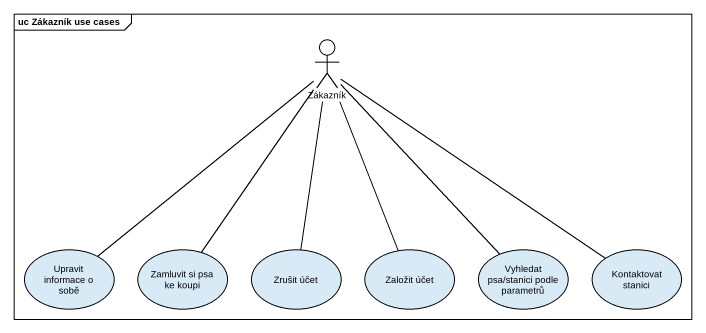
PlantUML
@startuml
mainframe uc Zákazník use cases
actor Zákazník
usecase "Upravit informace o sobě" as Upravit_informace_o_sobě
usecase "Zamluvit si psa ke koupi" as Zamluvit_si_psa_ke_koupi
usecase "Zrušit účet" as Zrušit_účet
usecase "Založit účet" as Založit_účet
usecase "Vyhledat psa/stanici podle parametrů" as Vyhledat_psa_stanici_podle
usecase "Kontaktovat stanici" as Kontaktovat_stanici
Zákazník -- Zamluvit_si_psa_ke_koupi
Zákazník -- Zrušit_účet
Zákazník -- Založit_účet
Zákazník -- Vyhledat_psa_stanici_podle
Zákazník -- Kontaktovat_stanici
Upravit_informace_o_sobě -up- Zákazník
@enduml
